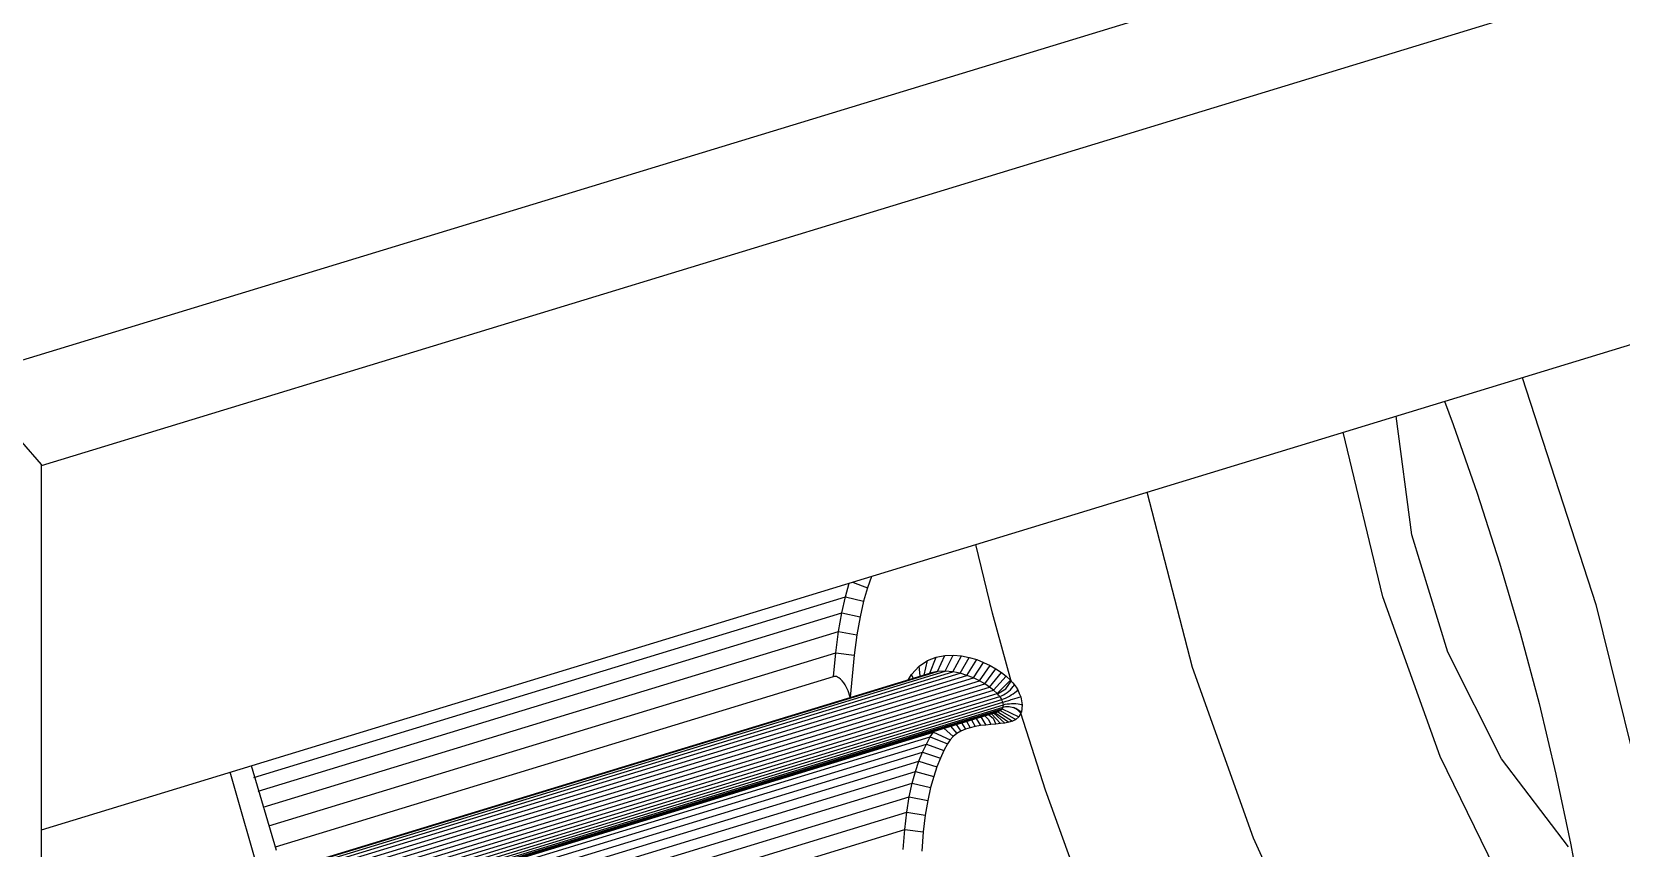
# Model space of a CAD drawing. Extents: x 594 to 813, y 174 to 240.
# Drawn here: x 735.5994 to 736.0578, y 231.4835 to 231.719 of the extents above; entities that cross this region are included whole.
import ezdxf

# ---------------------------------------------------------------- set-up
doc = ezdxf.new("R2010")
doc.units = 0
doc.header["$MEASUREMENT"] = 0
doc.layers.add('AC.REF(S). PIPING', color=3, linetype='CONTINUOUS', lineweight=30)
doc.layers.add('LG-AIRCON', color=3, linetype='CONTINUOUS')

# ---------------------------------------------------------------- blocks, each defined once
blk = doc.blocks.new('B1-Low Static-Isometric')
at = {"layer": 'LG-AIRCON', "color": 3, "linetype": 'Continuous'}
for p, q in [((4687.137, 4574.992), (4406.559, 4489.267)), ((4545.564, 4528.526), (4659.636, 4563.379)), ((4545.564, 4518.014), (4659.636, 4552.867)), ((4545.564, 4528.557), (4544.998, 4529.214)), ((4545.564, 4415.45), (4545.564, 4528.557))]:
    blk.add_line(p, q, dxfattribs=at)
at = {"layer": 'LG-AIRCON', "color": 43, "linetype": 'Continuous'}
for p, q in [((4588.264, 4531.063), (4590.392, 4524.52)), ((4586.022, 4530.38), (4586.271, 4529.709)), ((4586.271, 4529.709), (4586.967, 4527.725)), ((4586.967, 4527.725), (4587.613, 4525.72)), ((4587.613, 4525.72), (4588.209, 4523.697)), ((4590.392, 4524.52), (4592.032, 4517.857)), ((4588.209, 4523.697), (4588.751, 4521.663)), ((4588.751, 4521.663), (4589.238, 4519.624)), ((4552.536, 4514.32), (4551.005, 4519.676)), ((4552.343, 4517.416), (4551.615, 4519.863)), ((4589.238, 4519.624), (4589.671, 4517.582)), ((4589.671, 4517.582), (4590.047, 4515.547))]:
    blk.add_line(p, q, dxfattribs=at)
at = {"layer": 'LG-AIRCON', "color": 252, "linetype": 'Continuous'}
for p, q in [((4585.08, 4526.527), (4584.627, 4529.949)), ((4584.25, 4524.736), (4583.102, 4529.484)), ((4578.759, 4522.699), (4577.449, 4527.757)), ((4586.12, 4523.143), (4585.08, 4526.527)), ((4572.993, 4524.271), (4572.511, 4526.247)), ((4568.746, 4524.739), (4568.859, 4525.132)), ((4568.95, 4525.159), (4569.385, 4524.996)), ((4569.385, 4524.996), (4569.273, 4524.61)), ((4569.502, 4525.328), (4569.385, 4524.996)), ((4551.687, 4519.527), (4568.746, 4524.739)), ((4568.639, 4524.272), (4568.746, 4524.739)), ((4568.746, 4524.739), (4569.273, 4524.61)), ((4569.273, 4524.61), (4569.171, 4524.162)), ((4585.901, 4520.132), (4584.25, 4524.736)), ((4551.811, 4519.131), (4568.639, 4524.272)), ((4568.544, 4523.737), (4568.639, 4524.272)), ((4568.639, 4524.272), (4569.171, 4524.162)), ((4569.171, 4524.162), (4569.08, 4523.646)), ((4573.532, 4522.304), (4572.993, 4524.271)), ((4551.954, 4518.668), (4568.544, 4523.737)), ((4568.467, 4523.126), (4568.544, 4523.737)), ((4568.544, 4523.737), (4569.08, 4523.646)), ((4569.08, 4523.646), (4569.004, 4523.051)), ((4552.121, 4518.131), (4568.467, 4523.126)), ((4568.399, 4522.436), (4568.467, 4523.126)), ((4568.467, 4523.126), (4569.004, 4523.051)), ((4569.004, 4523.051), (4568.886, 4521.842)), ((4570.653, 4522.499), (4570.876, 4522.734)), ((4570.876, 4522.734), (4571.116, 4522.897)), ((4570.899, 4522.454), (4570.876, 4522.734)), ((4571.022, 4522.48), (4571.116, 4522.897)), ((4571.116, 4522.897), (4571.364, 4522.998)), ((4571.178, 4522.539), (4571.364, 4522.998)), ((4571.364, 4522.998), (4571.611, 4523.049)), ((4571.403, 4522.585), (4571.611, 4523.049)), ((4571.611, 4523.049), (4571.855, 4523.059)), ((4571.627, 4522.595), (4571.855, 4523.059)), ((4571.845, 4522.575), (4572.092, 4523.037)), ((4571.855, 4523.059), (4572.092, 4523.037)), ((4572.054, 4522.532), (4572.318, 4522.991)), ((4572.092, 4523.037), (4572.318, 4522.991)), ((4572.253, 4522.471), (4572.533, 4522.926)), ((4572.318, 4522.991), (4572.533, 4522.926)), ((4572.439, 4522.398), (4572.734, 4522.846)), ((4572.533, 4522.926), (4572.734, 4522.846)), ((4572.611, 4522.315), (4572.92, 4522.756)), ((4572.734, 4522.846), (4572.92, 4522.756)), ((4572.92, 4522.756), (4573.09, 4522.659)), ((4580.512, 4517.778), (4578.759, 4522.699)), ((4587.666, 4520.061), (4586.12, 4523.143)), ((4552.311, 4517.521), (4568.399, 4522.436)), ((4552.498, 4516.832), (4571.178, 4522.539)), ((4552.504, 4516.811), (4571.403, 4522.585)), ((4552.518, 4516.756), (4571.627, 4522.595)), ((4552.539, 4516.676), (4571.845, 4522.575)), ((4552.566, 4516.578), (4572.054, 4522.532)), ((4552.595, 4516.465), (4572.253, 4522.471)), ((4552.627, 4516.344), (4572.439, 4522.398)), ((4552.66, 4516.219), (4572.611, 4522.315)), ((4568.407, 4522.438), (4568.399, 4522.436)), ((4568.414, 4522.44), (4568.407, 4522.438)), ((4568.45, 4522.442), (4568.414, 4522.44)), ((4568.486, 4522.435), (4568.45, 4522.442)), ((4568.521, 4522.422), (4568.486, 4522.435)), ((4568.554, 4522.403), (4568.521, 4522.422)), ((4568.606, 4522.361), (4568.554, 4522.403)), ((4568.654, 4522.312), (4568.606, 4522.361)), ((4568.697, 4522.257), (4568.654, 4522.312)), ((4568.736, 4522.197), (4568.697, 4522.257)), ((4570.562, 4522.351), (4570.653, 4522.499)), ((4570.698, 4522.393), (4570.653, 4522.499)), ((4571.403, 4522.585), (4571.178, 4522.539)), ((4571.627, 4522.595), (4571.403, 4522.585)), ((4571.845, 4522.575), (4571.627, 4522.595)), ((4572.054, 4522.532), (4571.845, 4522.575)), ((4572.253, 4522.471), (4572.054, 4522.532)), ((4572.439, 4522.398), (4572.253, 4522.471)), ((4572.611, 4522.315), (4572.439, 4522.398)), ((4572.766, 4522.226), (4572.611, 4522.315)), ((4572.766, 4522.226), (4573.09, 4522.659)), ((4572.904, 4522.134), (4573.244, 4522.555)), ((4573.022, 4522.041), (4573.383, 4522.447)), ((4573.09, 4522.659), (4573.244, 4522.555)), ((4573.121, 4521.95), (4573.506, 4522.333)), ((4573.244, 4522.555), (4573.383, 4522.447)), ((4573.373, 4522.082), (4573.532, 4522.304)), ((4573.383, 4522.447), (4573.506, 4522.333)), ((4573.506, 4522.333), (4573.532, 4522.304)), ((4573.532, 4522.304), (4573.574, 4522.255)), ((4573.574, 4522.255), (4573.617, 4522.206)), ((4552.694, 4516.093), (4572.766, 4522.226)), ((4552.727, 4515.969), (4572.904, 4522.134)), ((4552.758, 4515.85), (4573.022, 4522.041)), ((4552.788, 4515.737), (4573.121, 4521.95)), ((4552.816, 4515.634), (4573.199, 4521.861)), ((4552.841, 4515.54), (4573.255, 4521.777)), ((4568.822, 4522.026), (4568.736, 4522.197)), ((4568.886, 4521.842), (4568.822, 4522.026)), ((4572.904, 4522.134), (4572.766, 4522.226)), ((4573.022, 4522.041), (4572.904, 4522.134)), ((4573.121, 4521.95), (4573.022, 4522.041)), ((4573.132, 4521.936), (4573.121, 4521.95)), ((4573.132, 4521.936), (4573.373, 4522.082)), ((4573.166, 4521.899), (4573.132, 4521.936)), ((4573.199, 4521.861), (4573.166, 4521.899)), ((4573.199, 4521.861), (4573.25, 4521.88)), ((4573.199, 4521.861), (4573.199, 4521.861)), ((4573.227, 4521.819), (4573.199, 4521.861)), ((4573.255, 4521.777), (4573.227, 4521.819)), ((4573.25, 4521.88), (4573.304, 4521.906)), ((4573.255, 4521.777), (4573.307, 4521.795)), ((4573.255, 4521.777), (4573.255, 4521.777)), ((4573.255, 4521.777), (4573.255, 4521.777)), ((4573.272, 4521.74), (4573.255, 4521.777)), ((4573.304, 4521.906), (4573.358, 4521.937)), ((4573.307, 4521.795), (4573.362, 4521.817)), ((4573.358, 4521.937), (4573.41, 4521.973)), ((4573.362, 4521.817), (4573.419, 4521.844)), ((4573.41, 4521.973), (4573.461, 4522.014)), ((4573.419, 4521.844), (4573.476, 4521.874)), ((4573.461, 4522.014), (4573.507, 4522.057)), ((4573.476, 4521.874), (4573.531, 4521.906)), ((4573.507, 4522.057), (4573.548, 4522.102)), ((4573.53, 4521.771), (4573.566, 4521.781)), ((4573.531, 4521.906), (4573.584, 4521.94)), ((4573.548, 4522.102), (4573.583, 4522.148)), ((4573.566, 4521.781), (4573.636, 4521.803)), ((4573.583, 4522.148), (4573.6, 4522.174)), ((4573.584, 4521.94), (4573.632, 4521.975)), ((4573.6, 4522.174), (4573.615, 4522.201)), ((4573.615, 4522.201), (4573.616, 4522.203)), ((4573.616, 4522.203), (4573.617, 4522.206)), ((4573.617, 4522.206), (4573.668, 4522.129)), ((4573.632, 4521.975), (4573.674, 4522.009)), ((4573.636, 4521.803), (4573.7, 4521.822)), ((4573.668, 4522.129), (4573.719, 4522.053)), ((4573.674, 4522.009), (4573.697, 4522.03)), ((4573.697, 4522.03), (4573.716, 4522.05)), ((4573.7, 4521.822), (4573.758, 4521.84)), ((4573.716, 4522.05), (4573.718, 4522.051)), ((4573.718, 4522.051), (4573.719, 4522.053)), ((4573.719, 4522.053), (4573.763, 4521.953)), ((4573.758, 4521.84), (4573.806, 4521.854)), ((4573.763, 4521.953), (4573.806, 4521.854)), ((4573.806, 4521.854), (4573.827, 4521.736)), ((4552.862, 4515.456), (4573.29, 4521.698)), ((4552.882, 4515.384), (4573.303, 4521.623)), ((4552.897, 4515.325), (4573.295, 4521.557)), ((4552.908, 4515.283), (4573.265, 4521.503)), ((4552.916, 4515.256), (4573.215, 4521.458)), ((4552.919, 4515.243), (4573.146, 4521.423)), ((4552.919, 4515.242), (4573.059, 4521.396)), ((4572.873, 4521.339), (4573.008, 4521.235)), ((4572.96, 4521.365), (4573.221, 4521.079)), ((4573.028, 4521.386), (4573.347, 4521.095)), ((4573.059, 4521.396), (4573.146, 4521.423)), ((4573.059, 4521.396), (4573.462, 4521.117)), ((4573.146, 4521.423), (4573.215, 4521.458)), ((4573.146, 4521.423), (4573.567, 4521.15)), ((4573.215, 4521.458), (4573.265, 4521.503)), ((4573.215, 4521.458), (4573.663, 4521.199)), ((4573.265, 4521.503), (4573.295, 4521.557)), ((4573.265, 4521.503), (4573.751, 4521.277)), ((4573.288, 4521.702), (4573.272, 4521.74)), ((4573.289, 4521.7), (4573.288, 4521.702)), ((4573.29, 4521.698), (4573.289, 4521.7)), ((4573.29, 4521.698), (4573.321, 4521.707)), ((4573.297, 4521.661), (4573.29, 4521.698)), ((4573.295, 4521.558), (4573.299, 4521.59)), ((4573.295, 4521.558), (4573.327, 4521.566)), ((4573.295, 4521.557), (4573.295, 4521.558)), ((4573.303, 4521.623), (4573.297, 4521.661)), ((4573.299, 4521.59), (4573.303, 4521.623)), ((4573.303, 4521.623), (4573.356, 4521.637)), ((4573.303, 4521.623), (4573.303, 4521.623)), ((4573.321, 4521.707), (4573.353, 4521.717)), ((4573.327, 4521.566), (4573.362, 4521.571)), ((4573.353, 4521.717), (4573.387, 4521.727)), ((4573.356, 4521.637), (4573.414, 4521.648)), ((4573.362, 4521.571), (4573.398, 4521.574)), ((4573.387, 4521.727), (4573.422, 4521.738)), ((4573.398, 4521.574), (4573.436, 4521.574)), ((4573.414, 4521.648), (4573.475, 4521.655)), ((4573.422, 4521.738), (4573.457, 4521.749)), ((4573.436, 4521.574), (4573.474, 4521.571)), ((4573.457, 4521.749), (4573.493, 4521.76)), ((4573.474, 4521.571), (4573.513, 4521.566)), ((4573.475, 4521.655), (4573.538, 4521.659)), ((4573.493, 4521.76), (4573.53, 4521.771)), ((4573.513, 4521.566), (4573.553, 4521.558)), ((4573.538, 4521.659), (4573.602, 4521.659)), ((4573.553, 4521.558), (4573.591, 4521.547)), ((4573.712, 4521.476), (4573.591, 4521.547)), ((4573.591, 4521.547), (4573.658, 4521.522)), ((4573.602, 4521.659), (4573.665, 4521.656)), ((4573.658, 4521.522), (4573.721, 4521.49)), ((4573.665, 4521.656), (4573.725, 4521.649)), ((4573.806, 4521.38), (4573.712, 4521.476)), ((4573.721, 4521.49), (4573.749, 4521.472)), ((4573.725, 4521.649), (4573.78, 4521.639)), ((4573.749, 4521.472), (4573.776, 4521.453)), ((4573.806, 4521.38), (4573.751, 4521.277)), ((4573.776, 4521.453), (4573.801, 4521.433)), ((4573.78, 4521.639), (4573.814, 4521.63)), ((4573.801, 4521.433), (4573.823, 4521.412)), ((4573.814, 4521.396), (4573.806, 4521.38)), ((4574.519, 4519.162), (4573.806, 4521.38)), ((4573.814, 4521.63), (4573.845, 4521.62)), ((4573.823, 4521.412), (4573.814, 4521.396)), ((4573.835, 4521.515), (4573.823, 4521.412)), ((4573.827, 4521.736), (4573.848, 4521.619)), ((4573.848, 4521.619), (4573.835, 4521.515)), ((4573.845, 4521.62), (4573.847, 4521.619)), ((4573.847, 4521.619), (4573.848, 4521.619)), ((4571.285, 4520.837), (4571.307, 4520.86)), ((4571.587, 4520.946), (4571.857, 4520.708)), ((4571.777, 4521.004), (4571.96, 4520.79)), ((4571.94, 4521.054), (4572.076, 4520.86)), ((4572.076, 4520.86), (4571.96, 4520.79)), ((4572.206, 4520.917), (4572.076, 4520.86)), ((4572.092, 4521.1), (4572.206, 4520.917)), ((4572.346, 4520.961), (4572.206, 4520.917)), ((4572.24, 4521.146), (4572.346, 4520.961)), ((4572.493, 4520.996), (4572.346, 4520.961)), ((4572.384, 4521.19), (4572.493, 4520.996)), ((4572.644, 4521.021), (4572.493, 4520.996)), ((4572.522, 4521.232), (4572.644, 4521.021)), ((4572.795, 4521.039), (4572.644, 4521.021)), ((4572.652, 4521.271), (4572.795, 4521.039)), ((4572.769, 4521.307), (4572.878, 4521.203)), ((4572.943, 4521.053), (4572.795, 4521.039)), ((4572.878, 4521.203), (4572.943, 4521.053)), ((4573.087, 4521.066), (4572.943, 4521.053)), ((4573.008, 4521.235), (4573.087, 4521.066)), ((4573.221, 4521.079), (4573.087, 4521.066)), ((4573.347, 4521.095), (4573.221, 4521.079)), ((4573.462, 4521.117), (4573.347, 4521.095)), ((4573.567, 4521.15), (4573.462, 4521.117)), ((4573.663, 4521.199), (4573.567, 4521.15)), ((4573.751, 4521.277), (4573.663, 4521.199)), ((4552.923, 4515.227), (4571.285, 4520.837)), ((4552.951, 4515.123), (4571.191, 4520.696)), ((4552.993, 4514.963), (4571.081, 4520.489)), ((4570.974, 4520.258), (4571.081, 4520.489)), ((4571.081, 4520.489), (4571.191, 4520.696)), ((4571.081, 4520.489), (4571.587, 4520.303)), ((4571.191, 4520.696), (4571.285, 4520.837)), ((4571.191, 4520.696), (4571.688, 4520.493)), ((4571.285, 4520.837), (4571.768, 4520.612)), ((4571.688, 4520.493), (4571.587, 4520.303)), ((4571.768, 4520.612), (4571.688, 4520.493)), ((4571.857, 4520.708), (4571.768, 4520.612)), ((4571.96, 4520.79), (4571.857, 4520.708)), ((4553.042, 4514.779), (4570.974, 4520.258)), ((4553.098, 4514.566), (4570.869, 4519.996)), ((4570.769, 4519.698), (4570.869, 4519.996)), ((4570.869, 4519.996), (4570.974, 4520.258)), ((4570.869, 4519.996), (4571.387, 4519.836)), ((4570.974, 4520.258), (4571.486, 4520.084)), ((4571.486, 4520.084), (4571.387, 4519.836)), ((4571.587, 4520.303), (4571.486, 4520.084)), ((4588, 4515.826), (4585.901, 4520.132)), ((4589.599, 4517.521), (4587.666, 4520.061)), ((4553.164, 4514.319), (4570.769, 4519.698)), ((4570.675, 4519.358), (4570.769, 4519.698)), ((4570.769, 4519.698), (4571.293, 4519.554)), ((4571.293, 4519.554), (4571.203, 4519.232)), ((4571.387, 4519.836), (4571.293, 4519.554)), ((4553.24, 4514.031), (4570.675, 4519.358)), ((4570.59, 4518.97), (4570.675, 4519.358)), ((4570.675, 4519.358), (4571.203, 4519.232)), ((4571.203, 4519.232), (4571.122, 4518.863)), ((4575.303, 4516.974), (4574.519, 4519.162)), ((4553.329, 4513.696), (4570.59, 4518.97)), ((4570.516, 4518.527), (4570.59, 4518.97)), ((4570.59, 4518.97), (4571.122, 4518.863)), ((4571.122, 4518.863), (4571.051, 4518.44)), ((4553.432, 4513.307), (4570.516, 4518.527)), ((4570.456, 4518.022), (4570.516, 4518.527)), ((4570.516, 4518.527), (4571.051, 4518.44)), ((4571.051, 4518.44), (4570.994, 4517.955)), ((4553.551, 4512.857), (4570.456, 4518.022)), ((4570.415, 4517.448), (4570.456, 4518.022)), ((4570.456, 4518.022), (4570.994, 4517.955)), ((4570.994, 4517.955), (4570.955, 4517.402)), ((4582.67, 4513.108), (4580.512, 4517.778))]:
    blk.add_line(p, q, dxfattribs=at)
blk = doc.blocks.new('A$C66FF4859')
at = {"layer": 'LG-AIRCON'}
blk.add_blockref('B1-Low Static-Isometric', (-9043.256, -2648.868), dxfattribs=at)

msp = doc.modelspace()

# ---------------------------------------------------------------- block references
at = {"layer": 'AC.REF(S). PIPING', "linetype": 'Continuous', "xscale": 0.0099999999999909, "yscale": 0.0099999999999909, "zscale": 0.0099999999999909}
msp.add_blockref('A$C66FF4859', (780.57912, 212.79731), dxfattribs=at)

doc.saveas('drawing.dxf')
